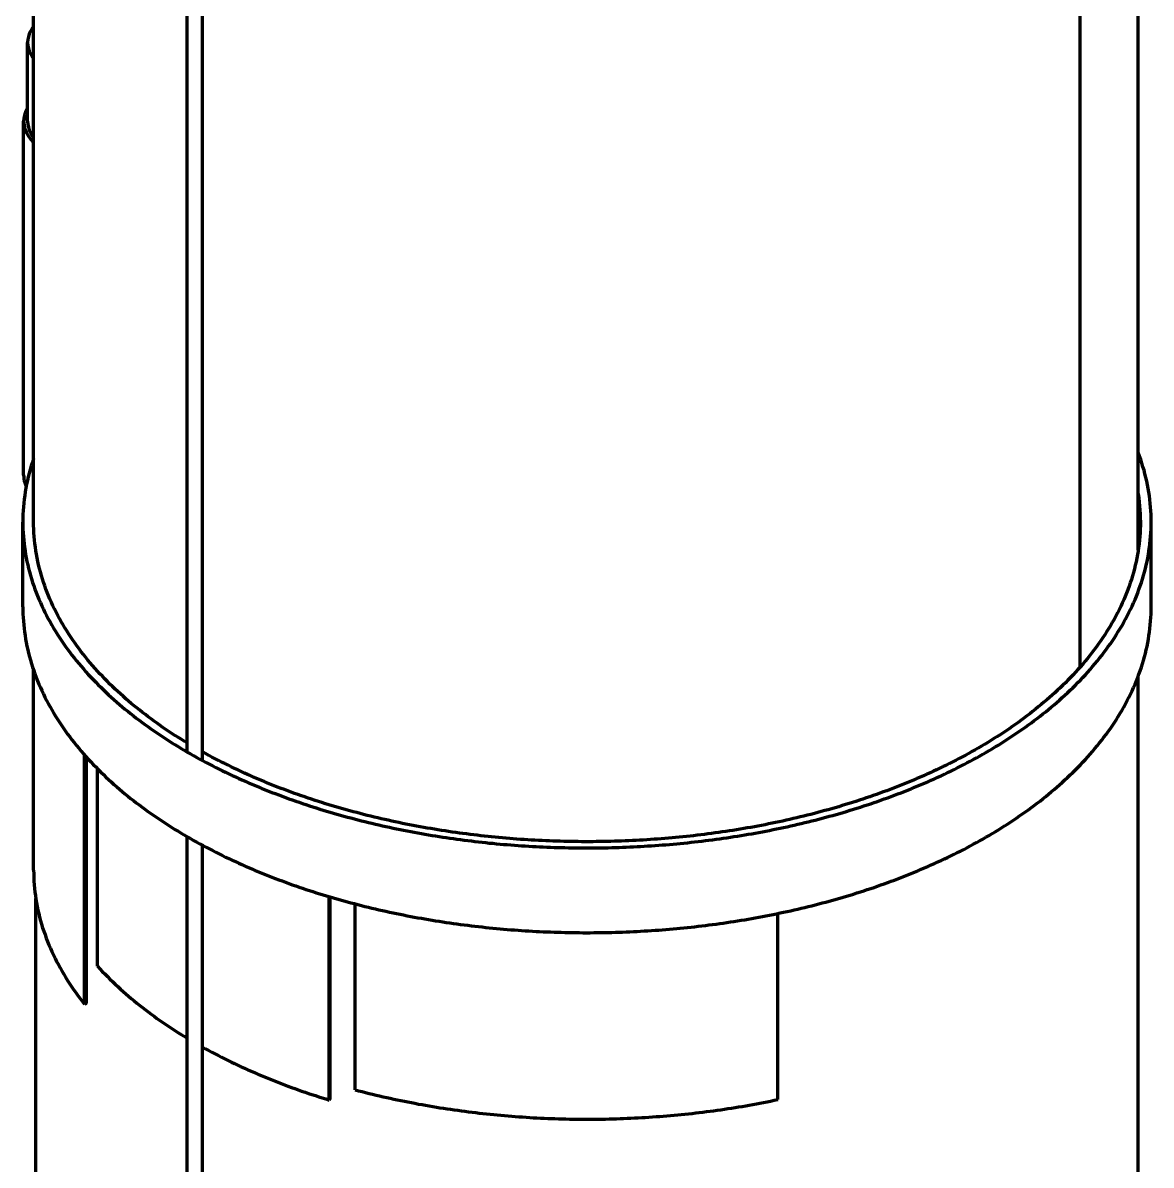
# Model space of a CAD drawing. Header units: millimetres. Extents: x 0 to 2382, y 0 to 420.
# Drawn here: x 317.87 to 349.19, y 54.22 to 85.91 of the extents above; entities that cross this region are included whole.
import ezdxf

# ---------------------------------------------------------------- set-up
doc = ezdxf.new("R2010")
doc.units = ezdxf.units.MM
doc.layers.add('01-VISIBLE', color=7, linetype='CONTINUOUS', lineweight=70)

msp = doc.modelspace()

# ---------------------------------------------------------------- linework, layer by layer
at = {"layer": '01-VISIBLE'}
for p, q in [((348.826, 71.278), (348.826, 103.993)), ((322.427, 65.683), (322.427, 98.266)), ((322.851, 65.446), (322.851, 98.021)), ((318.166, 72.061), (318.166, 95.459)), ((347.211, 68.035), (347.211, 91.433)), ((317.998, 83.178), (317.998, 85.366)), ((317.888, 73.363), (317.888, 83.178)), ((317.866, 69.71), (317.866, 72.061)), ((349.186, 69.71), (349.186, 72.061)), ((318.166, 62.403), (318.166, 67.948)), ((348.826, 52.943), (348.826, 67.782)), ((319.58, 58.686), (319.58, 65.597)), ((319.634, 58.701), (319.634, 65.536)), ((319.935, 59.74), (319.935, 65.217)), ((322.427, 46.943), (322.427, 63.331)), ((322.851, 46.698), (322.851, 63.094)), ((318.226, 52.943), (318.226, 61.62)), ((326.368, 56.026), (326.368, 61.668)), ((326.396, 56.057), (326.396, 61.66)), ((327.088, 56.311), (327.088, 61.467)), ((338.819, 56.038), (338.819, 61.2)), ((319.634, 58.701), (319.58, 58.686)), ((326.396, 56.057), (326.368, 56.026))]:
    msp.add_line(p, q, dxfattribs=at)
for points in [[(318.166, 85.813), (318.118, 85.747), (318.077, 85.677), (318.044, 85.603), (318.019, 85.526), (318.004, 85.447), (317.998, 85.366)], [(317.998, 85.366), (318.004, 85.285), (318.019, 85.205), (318.044, 85.128), (318.077, 85.054), (318.118, 84.984), (318.166, 84.918)], [(317.998, 83.554), (317.966, 83.496), (317.939, 83.436), (317.917, 83.373), (317.901, 83.309), (317.892, 83.244), (317.888, 83.178)], [(317.888, 83.178), (317.898, 83.067), (317.924, 82.96), (317.967, 82.858), (318.023, 82.762), (318.09, 82.674), (318.166, 82.593)], [(317.998, 83.178), (318.004, 83.097), (318.019, 83.017), (318.044, 82.94), (318.077, 82.866), (318.118, 82.796), (318.166, 82.73)], [(349.186, 72.061), (349.184, 72.165), (349.181, 72.269), (349.176, 72.372), (349.169, 72.476), (349.16, 72.579), (349.149, 72.682), (349.135, 72.785), (349.12, 72.888), (349.103, 72.99), (349.083, 73.092), (349.062, 73.194), (349.039, 73.295), (349.014, 73.395), (348.987, 73.496), (348.958, 73.595), (348.928, 73.695), (348.895, 73.793), (348.861, 73.891), (348.826, 73.989)], [(318.166, 73.822), (318.132, 73.722), (318.1, 73.621), (318.071, 73.52), (318.043, 73.418), (318.017, 73.316), (317.993, 73.213), (317.971, 73.11), (317.951, 73.006), (317.933, 72.902), (317.918, 72.798), (317.904, 72.693), (317.892, 72.588), (317.883, 72.483), (317.875, 72.378), (317.87, 72.272), (317.867, 72.167), (317.866, 72.061)], [(317.888, 73.363), (317.89, 73.31), (317.897, 73.258), (317.907, 73.206), (317.921, 73.155), (317.939, 73.105), (317.961, 73.056)], [(348.826, 72.844), (348.841, 72.733), (348.855, 72.621), (348.866, 72.51), (348.874, 72.398), (348.881, 72.286), (348.884, 72.173), (348.886, 72.061)], [(317.866, 72.061), (317.866, 71.961), (317.869, 71.861), (317.874, 71.761), (317.881, 71.661), (317.89, 71.561), (317.9, 71.461), (317.912, 71.362), (317.927, 71.263), (317.943, 71.164), (317.961, 71.065), (317.981, 70.967), (318.002, 70.869), (318.026, 70.772), (318.051, 70.675), (318.078, 70.578), (318.106, 70.482), (318.136, 70.387), (318.168, 70.292), (318.202, 70.197), (318.237, 70.103), (318.274, 70.01), (318.312, 69.918), (318.352, 69.826), (318.393, 69.734), (318.436, 69.644), (318.48, 69.554), (318.525, 69.464), (318.572, 69.376), (318.62, 69.288), (318.67, 69.201), (318.72, 69.115), (318.772, 69.029), (318.826, 68.944), (318.88, 68.86), (318.936, 68.776), (318.992, 68.694), (319.05, 68.612), (319.109, 68.531), (319.168, 68.45), (319.229, 68.371), (319.291, 68.292), (319.354, 68.214), (319.418, 68.137), (319.482, 68.06), (319.548, 67.984), (319.614, 67.909), (319.682, 67.835), (319.75, 67.761), (319.819, 67.689), (319.888, 67.617), (319.959, 67.545), (320.03, 67.475), (320.102, 67.405), (320.174, 67.336), (320.248, 67.268), (320.321, 67.2), (320.396, 67.133), (320.471, 67.067), (320.547, 67.002), (320.624, 66.937), (320.701, 66.873), (320.778, 66.809), (320.856, 66.747), (320.935, 66.685), (321.014, 66.623), (321.094, 66.563), (321.174, 66.503), (321.255, 66.443), (321.336, 66.385), (321.418, 66.327), (321.5, 66.269), (321.583, 66.213), (321.666, 66.157), (321.749, 66.101), (321.833, 66.046), (321.918, 65.992), (322.002, 65.939), (322.087, 65.886), (322.173, 65.833), (322.258, 65.782), (322.345, 65.731), (322.431, 65.68), (322.518, 65.63), (322.605, 65.581), (322.693, 65.532), (322.781, 65.484), (322.869, 65.436), (322.957, 65.389), (323.046, 65.343), (323.135, 65.297), (323.224, 65.251), (323.314, 65.206), (323.404, 65.162), (323.494, 65.118), (323.584, 65.075), (323.675, 65.033), (323.766, 64.99), (323.857, 64.949), (323.948, 64.908), (324.04, 64.867), (324.132, 64.827), (324.224, 64.787), (324.316, 64.748), (324.409, 64.71), (324.501, 64.672), (324.594, 64.634), (324.687, 64.597), (324.781, 64.561), (324.874, 64.525), (324.968, 64.489), (325.062, 64.454), (325.156, 64.419), (325.25, 64.385), (325.344, 64.352), (325.439, 64.319), (325.533, 64.286), (325.628, 64.254), (325.723, 64.222), (325.819, 64.19), (325.914, 64.16), (326.009, 64.129), (326.105, 64.099), (326.201, 64.07), (326.297, 64.041), (326.393, 64.012), (326.489, 63.984), (326.585, 63.956), (326.681, 63.929), (326.778, 63.902), (326.875, 63.876), (326.971, 63.85), (327.068, 63.824), (327.165, 63.799), (327.262, 63.774), (327.36, 63.75), (327.457, 63.726), (327.554, 63.703), (327.652, 63.68), (327.749, 63.657), (327.847, 63.635), (327.945, 63.613), (328.043, 63.592), (328.141, 63.571), (328.239, 63.551), (328.337, 63.53), (328.435, 63.511), (328.534, 63.491), (328.632, 63.473), (328.73, 63.454), (328.829, 63.436), (328.928, 63.418), (329.026, 63.401), (329.125, 63.384), (329.224, 63.368), (329.323, 63.351), (329.422, 63.336), (329.521, 63.32), (329.62, 63.305), (329.719, 63.291), (329.818, 63.277), (329.917, 63.263), (330.017, 63.25), (330.116, 63.237), (330.215, 63.224), (330.315, 63.212), (330.414, 63.2), (330.514, 63.189), (330.613, 63.177), (330.713, 63.167), (330.813, 63.156), (330.912, 63.147), (331.012, 63.137), (331.112, 63.128), (331.212, 63.119), (331.312, 63.111), (331.411, 63.103), (331.511, 63.095), (331.611, 63.088), (331.711, 63.081), (331.811, 63.074), (331.911, 63.068), (332.011, 63.062), (332.111, 63.057), (332.211, 63.052), (332.311, 63.047), (332.412, 63.043), (332.512, 63.039), (332.612, 63.035), (332.712, 63.032), (332.812, 63.029), (332.912, 63.027), (333.012, 63.025), (333.113, 63.023), (333.213, 63.022), (333.313, 63.021), (333.413, 63.02), (333.513, 63.02), (333.614, 63.02), (333.714, 63.02), (333.814, 63.021), (333.914, 63.023), (334.014, 63.024), (334.114, 63.026), (334.215, 63.029), (334.315, 63.031), (334.415, 63.034), (334.515, 63.038), (334.615, 63.042), (334.715, 63.046), (334.815, 63.05), (334.915, 63.055), (335.015, 63.061), (335.116, 63.066), (335.216, 63.073), (335.316, 63.079), (335.415, 63.086), (335.515, 63.093), (335.615, 63.101), (335.715, 63.109), (335.815, 63.117), (335.915, 63.126), (336.015, 63.135), (336.114, 63.144), (336.214, 63.154), (336.314, 63.164), (336.413, 63.175), (336.513, 63.186), (336.613, 63.197), (336.712, 63.209), (336.811, 63.221), (336.911, 63.234), (337.01, 63.246), (337.11, 63.26), (337.209, 63.273), (337.308, 63.287), (337.407, 63.302), (337.506, 63.317), (337.605, 63.332), (337.704, 63.348), (337.803, 63.364), (337.902, 63.38), (338.001, 63.397), (338.099, 63.414), (338.198, 63.432), (338.297, 63.45), (338.395, 63.468), (338.494, 63.487), (338.592, 63.506), (338.69, 63.526), (338.788, 63.546), (338.886, 63.566), (338.984, 63.587), (339.082, 63.608), (339.18, 63.63), (339.278, 63.652), (339.376, 63.674), (339.473, 63.697), (339.571, 63.721), (339.668, 63.744), (339.765, 63.768), (339.862, 63.793), (339.959, 63.818), (340.056, 63.843), (340.153, 63.869), (340.25, 63.896), (340.346, 63.922), (340.443, 63.95), (340.539, 63.977), (340.635, 64.005), (340.731, 64.034), (340.827, 64.063), (340.923, 64.092), (341.019, 64.122), (341.114, 64.152), (341.209, 64.183), (341.305, 64.214), (341.4, 64.246), (341.495, 64.278), (341.589, 64.311), (341.684, 64.344), (341.778, 64.377), (341.873, 64.411), (341.967, 64.446), (342.061, 64.481), (342.154, 64.516), (342.248, 64.552), (342.341, 64.588), (342.434, 64.625), (342.527, 64.663), (342.62, 64.701), (342.712, 64.739), (342.805, 64.778), (342.897, 64.817), (342.989, 64.857), (343.08, 64.898), (343.172, 64.939), (343.263, 64.98), (343.354, 65.022), (343.445, 65.065), (343.535, 65.108), (343.625, 65.151), (343.715, 65.196), (343.805, 65.24), (343.894, 65.286), (343.984, 65.331), (344.072, 65.378), (344.161, 65.425), (344.249, 65.472), (344.337, 65.52), (344.425, 65.569), (344.512, 65.618), (344.599, 65.668)], [(322.427, 65.931), (322.341, 65.983), (322.256, 66.035), (322.171, 66.089), (322.087, 66.142), (322.003, 66.197), (321.92, 66.252), (321.837, 66.308), (321.754, 66.364), (321.672, 66.421), (321.59, 66.479), (321.509, 66.538), (321.428, 66.597), (321.348, 66.656), (321.268, 66.717), (321.189, 66.778), (321.11, 66.84), (321.032, 66.902), (320.954, 66.966), (320.877, 67.03), (320.801, 67.094), (320.725, 67.159), (320.65, 67.226), (320.575, 67.292), (320.501, 67.36), (320.428, 67.428), (320.356, 67.497), (320.284, 67.567), (320.213, 67.637), (320.143, 67.709), (320.073, 67.781), (320.004, 67.853), (319.937, 67.927), (319.87, 68.001), (319.803, 68.076), (319.738, 68.152), (319.674, 68.229), (319.61, 68.306), (319.548, 68.384), (319.486, 68.463), (319.426, 68.543), (319.366, 68.624), (319.308, 68.705), (319.251, 68.787), (319.194, 68.87), (319.139, 68.953), (319.086, 69.038), (319.033, 69.123), (318.982, 69.209), (318.932, 69.295), (318.883, 69.383), (318.835, 69.471), (318.789, 69.56), (318.744, 69.649), (318.701, 69.74), (318.659, 69.83), (318.619, 69.922), (318.58, 70.014), (318.543, 70.107), (318.507, 70.201), (318.473, 70.295), (318.441, 70.39), (318.41, 70.485), (318.381, 70.581), (318.354, 70.677), (318.328, 70.774), (318.304, 70.871), (318.283, 70.968), (318.262, 71.067), (318.244, 71.165), (318.228, 71.264), (318.213, 71.363), (318.201, 71.462), (318.19, 71.561), (318.181, 71.661), (318.174, 71.761), (318.169, 71.861), (318.166, 71.961), (318.166, 72.061)], [(348.886, 72.061), (348.885, 71.96), (348.882, 71.859), (348.877, 71.758), (348.87, 71.657), (348.861, 71.557), (348.85, 71.456), (348.837, 71.356), (348.822, 71.256), (348.805, 71.157), (348.787, 71.057), (348.766, 70.958), (348.744, 70.86), (348.72, 70.762), (348.694, 70.664), (348.666, 70.567), (348.636, 70.47), (348.605, 70.374), (348.572, 70.279), (348.537, 70.184), (348.501, 70.09), (348.463, 69.996), (348.424, 69.903), (348.383, 69.811), (348.34, 69.719), (348.296, 69.628), (348.251, 69.538), (348.204, 69.448), (348.156, 69.36), (348.106, 69.272), (348.055, 69.184), (348.003, 69.098), (347.949, 69.012), (347.895, 68.927), (347.839, 68.843), (347.782, 68.76), (347.723, 68.677), (347.664, 68.595), (347.604, 68.514), (347.542, 68.434), (347.48, 68.355), (347.416, 68.276), (347.352, 68.198), (347.287, 68.121), (347.22, 68.045), (347.153, 67.97), (347.085, 67.895), (347.016, 67.821), (346.946, 67.748), (346.876, 67.676), (346.805, 67.604), (346.733, 67.533), (346.66, 67.463), (346.586, 67.394), (346.512, 67.325), (346.437, 67.258), (346.361, 67.19), (346.285, 67.124), (346.208, 67.059), (346.131, 66.994), (346.053, 66.93), (345.974, 66.866), (345.895, 66.804), (345.815, 66.742), (345.735, 66.68), (345.654, 66.62), (345.573, 66.56), (345.491, 66.5), (345.409, 66.442), (345.326, 66.384), (345.242, 66.327), (345.159, 66.27), (345.075, 66.214), (344.99, 66.159), (344.905, 66.105), (344.82, 66.051), (344.734, 65.997), (344.648, 65.945), (344.561, 65.893), (344.474, 65.841), (344.387, 65.79)], [(344.599, 65.668), (344.686, 65.718), (344.772, 65.77), (344.858, 65.821), (344.944, 65.874), (345.029, 65.927), (345.115, 65.98), (345.199, 66.034), (345.283, 66.089), (345.367, 66.145), (345.451, 66.201), (345.533, 66.257), (345.616, 66.315), (345.698, 66.373), (345.78, 66.432), (345.861, 66.491), (345.941, 66.551), (346.021, 66.612), (346.101, 66.673), (346.18, 66.735), (346.259, 66.798), (346.336, 66.861), (346.414, 66.925), (346.491, 66.99), (346.567, 67.056), (346.642, 67.122), (346.717, 67.189), (346.792, 67.257), (346.865, 67.325), (346.938, 67.394), (347.01, 67.464), (347.082, 67.535), (347.152, 67.606), (347.222, 67.678), (347.292, 67.751), (347.36, 67.825), (347.428, 67.899), (347.494, 67.974), (347.56, 68.05), (347.625, 68.127), (347.689, 68.204), (347.752, 68.282), (347.814, 68.361), (347.876, 68.441), (347.936, 68.522), (347.995, 68.603), (348.053, 68.685), (348.11, 68.768), (348.166, 68.851), (348.22, 68.936), (348.274, 69.021), (348.326, 69.107), (348.377, 69.193), (348.427, 69.281), (348.475, 69.369), (348.522, 69.457), (348.568, 69.547), (348.612, 69.637), (348.655, 69.728), (348.697, 69.819), (348.737, 69.912), (348.775, 70.004), (348.812, 70.098), (348.847, 70.192), (348.881, 70.287), (348.913, 70.382), (348.943, 70.478), (348.972, 70.574), (348.999, 70.671), (349.025, 70.768), (349.048, 70.866), (349.07, 70.964), (349.09, 71.062), (349.108, 71.161), (349.124, 71.26), (349.138, 71.36), (349.151, 71.459), (349.161, 71.559), (349.17, 71.659), (349.177, 71.76), (349.182, 71.86), (349.185, 71.961), (349.186, 72.061)], [(317.866, 69.71), (317.866, 69.609), (317.869, 69.509), (317.874, 69.409), (317.881, 69.309), (317.89, 69.209), (317.9, 69.11), (317.912, 69.01), (317.927, 68.911), (317.943, 68.812), (317.961, 68.714), (317.981, 68.615), (318.002, 68.518), (318.026, 68.42), (318.051, 68.323), (318.078, 68.227), (318.106, 68.131), (318.136, 68.035), (318.168, 67.94), (318.202, 67.846), (318.237, 67.752), (318.274, 67.659), (318.312, 67.566), (318.352, 67.474), (318.393, 67.383), (318.436, 67.292), (318.48, 67.202), (318.525, 67.113), (318.572, 67.024), (318.62, 66.937), (318.67, 66.849), (318.72, 66.763), (318.772, 66.677), (318.826, 66.592), (318.88, 66.508), (318.936, 66.425), (318.992, 66.342), (319.05, 66.26), (319.109, 66.179), (319.168, 66.099), (319.229, 66.019), (319.291, 65.94), (319.354, 65.862), (319.418, 65.785), (319.482, 65.708), (319.548, 65.633), (319.614, 65.558), (319.682, 65.483), (319.75, 65.41), (319.819, 65.337), (319.888, 65.265), (319.959, 65.194), (320.03, 65.123), (320.102, 65.054), (320.174, 64.984), (320.248, 64.916), (320.321, 64.849), (320.396, 64.782), (320.471, 64.715), (320.547, 64.65), (320.624, 64.585), (320.701, 64.521), (320.778, 64.458), (320.856, 64.395), (320.935, 64.333), (321.014, 64.272), (321.094, 64.211), (321.174, 64.151), (321.255, 64.092), (321.336, 64.033), (321.418, 63.975), (321.5, 63.918), (321.583, 63.861), (321.666, 63.805), (321.749, 63.75), (321.833, 63.695), (321.918, 63.641), (322.002, 63.587), (322.087, 63.534), (322.173, 63.482), (322.258, 63.43), (322.345, 63.379), (322.431, 63.329), (322.518, 63.279), (322.605, 63.229), (322.693, 63.18), (322.781, 63.132), (322.869, 63.085), (322.957, 63.038), (323.046, 62.991), (323.135, 62.945), (323.224, 62.9), (323.314, 62.855), (323.404, 62.811), (323.494, 62.767), (323.584, 62.724), (323.675, 62.681), (323.766, 62.639), (323.857, 62.597), (323.948, 62.556), (324.04, 62.516), (324.132, 62.476), (324.224, 62.436), (324.316, 62.397), (324.409, 62.358), (324.501, 62.32), (324.594, 62.283), (324.687, 62.246), (324.781, 62.209), (324.874, 62.173), (324.968, 62.138), (325.062, 62.103), (325.156, 62.068), (325.25, 62.034), (325.344, 62), (325.439, 61.967), (325.533, 61.934), (325.628, 61.902), (325.723, 61.87), (325.819, 61.839), (325.914, 61.808), (326.009, 61.778), (326.105, 61.748), (326.201, 61.718), (326.297, 61.689), (326.393, 61.661), (326.489, 61.632), (326.585, 61.605), (326.681, 61.577), (326.778, 61.551), (326.875, 61.524), (326.971, 61.498), (327.068, 61.473), (327.165, 61.448), (327.262, 61.423), (327.36, 61.399), (327.457, 61.375), (327.554, 61.351), (327.652, 61.328), (327.749, 61.306), (327.847, 61.284), (327.945, 61.262), (328.043, 61.24), (328.141, 61.22), (328.239, 61.199), (328.337, 61.179), (328.435, 61.159), (328.534, 61.14), (328.632, 61.121), (328.73, 61.103), (328.829, 61.084), (328.928, 61.067), (329.026, 61.049), (329.125, 61.033), (329.224, 61.016), (329.323, 61), (329.422, 60.984), (329.521, 60.969), (329.62, 60.954), (329.719, 60.939), (329.818, 60.925), (329.917, 60.911), (330.017, 60.898), (330.116, 60.885), (330.215, 60.873), (330.315, 60.86), (330.414, 60.848), (330.514, 60.837), (330.613, 60.826), (330.713, 60.815), (330.813, 60.805), (330.912, 60.795), (331.012, 60.785), (331.112, 60.776), (331.212, 60.767), (331.312, 60.759), (331.411, 60.751), (331.511, 60.743), (331.611, 60.736), (331.711, 60.729), (331.811, 60.723), (331.911, 60.716), (332.011, 60.711), (332.111, 60.705), (332.211, 60.7), (332.311, 60.695), (332.412, 60.691), (332.512, 60.687), (332.612, 60.684), (332.712, 60.68), (332.812, 60.678), (332.912, 60.675), (333.012, 60.673), (333.113, 60.671), (333.213, 60.67), (333.313, 60.669), (333.413, 60.668), (333.513, 60.668), (333.614, 60.668), (333.714, 60.669), (333.814, 60.67), (333.914, 60.671), (334.014, 60.673), (334.114, 60.675), (334.215, 60.677), (334.315, 60.68), (334.415, 60.683), (334.515, 60.686), (334.615, 60.69), (334.715, 60.694), (334.815, 60.699), (334.915, 60.704), (335.015, 60.709), (335.116, 60.715), (335.216, 60.721), (335.316, 60.727), (335.415, 60.734), (335.515, 60.742), (335.615, 60.749), (335.715, 60.757), (335.815, 60.765), (335.915, 60.774), (336.015, 60.783), (336.114, 60.793), (336.214, 60.802), (336.314, 60.813), (336.413, 60.823), (336.513, 60.834), (336.613, 60.846), (336.712, 60.857), (336.811, 60.87), (336.911, 60.882), (337.01, 60.895), (337.11, 60.908), (337.209, 60.922), (337.308, 60.936), (337.407, 60.95), (337.506, 60.965), (337.605, 60.98), (337.704, 60.996), (337.803, 61.012), (337.902, 61.028), (338.001, 61.045), (338.099, 61.062), (338.198, 61.08), (338.297, 61.098), (338.395, 61.116), (338.494, 61.135), (338.592, 61.154), (338.69, 61.174), (338.788, 61.194), (338.886, 61.215), (338.984, 61.235), (339.082, 61.257), (339.18, 61.278), (339.278, 61.3), (339.376, 61.323), (339.473, 61.346), (339.571, 61.369), (339.668, 61.393), (339.765, 61.417), (339.862, 61.441), (339.959, 61.467), (340.056, 61.492), (340.153, 61.518), (340.25, 61.544), (340.346, 61.571), (340.443, 61.598), (340.539, 61.626), (340.635, 61.654), (340.731, 61.682), (340.827, 61.711), (340.923, 61.741), (341.019, 61.77), (341.114, 61.801), (341.209, 61.831), (341.305, 61.863), (341.4, 61.894), (341.495, 61.926), (341.589, 61.959), (341.684, 61.992), (341.778, 62.026), (341.873, 62.06), (341.967, 62.094), (342.061, 62.129), (342.154, 62.165), (342.248, 62.2), (342.341, 62.237), (342.434, 62.274), (342.527, 62.311), (342.62, 62.349), (342.712, 62.388), (342.805, 62.426), (342.897, 62.466), (342.989, 62.506), (343.08, 62.546), (343.172, 62.587), (343.263, 62.629), (343.354, 62.671), (343.445, 62.713), (343.535, 62.756), (343.625, 62.8), (343.715, 62.844), (343.805, 62.889), (343.894, 62.934), (343.984, 62.98), (344.072, 63.026), (344.161, 63.073), (344.249, 63.121), (344.337, 63.169), (344.425, 63.217), (344.512, 63.267), (344.599, 63.316)], [(344.599, 63.316), (344.686, 63.367), (344.772, 63.418), (344.858, 63.47), (344.944, 63.522), (345.029, 63.575), (345.115, 63.629), (345.199, 63.683), (345.283, 63.738), (345.367, 63.793), (345.451, 63.849), (345.533, 63.906), (345.616, 63.963), (345.698, 64.021), (345.78, 64.08), (345.861, 64.139), (345.941, 64.199), (346.021, 64.26), (346.101, 64.321), (346.18, 64.384), (346.259, 64.446), (346.336, 64.51), (346.414, 64.574), (346.491, 64.639), (346.567, 64.704), (346.642, 64.77), (346.717, 64.837), (346.792, 64.905), (346.865, 64.973), (346.938, 65.043), (347.01, 65.113), (347.082, 65.183), (347.152, 65.255), (347.222, 65.327), (347.292, 65.4), (347.36, 65.473), (347.428, 65.548), (347.494, 65.623), (347.56, 65.699), (347.625, 65.775), (347.689, 65.853), (347.752, 65.931), (347.814, 66.01), (347.876, 66.09), (347.936, 66.17), (347.995, 66.251), (348.053, 66.333), (348.11, 66.416), (348.166, 66.5), (348.22, 66.584), (348.274, 66.669), (348.326, 66.755), (348.377, 66.842), (348.427, 66.929), (348.475, 67.017), (348.522, 67.106), (348.568, 67.195), (348.612, 67.285), (348.655, 67.376), (348.697, 67.468), (348.737, 67.56), (348.775, 67.653), (348.812, 67.746), (348.847, 67.84), (348.881, 67.935), (348.913, 68.03), (348.943, 68.126), (348.972, 68.222), (348.999, 68.319), (349.025, 68.416), (349.048, 68.514), (349.07, 68.612), (349.09, 68.711), (349.108, 68.81), (349.124, 68.909), (349.138, 69.008), (349.151, 69.108), (349.161, 69.208), (349.17, 69.308), (349.177, 69.408), (349.182, 69.509), (349.185, 69.609), (349.186, 69.71)], [(344.387, 65.79), (344.3, 65.741), (344.212, 65.691), (344.125, 65.643), (344.037, 65.595), (343.948, 65.547), (343.86, 65.5), (343.771, 65.454), (343.681, 65.408), (343.592, 65.363), (343.502, 65.318), (343.412, 65.274), (343.322, 65.231), (343.231, 65.188), (343.14, 65.145), (343.049, 65.103), (342.958, 65.062), (342.866, 65.021), (342.774, 64.981), (342.682, 64.941), (342.59, 64.902), (342.497, 64.863), (342.405, 64.825), (342.312, 64.787), (342.219, 64.75), (342.125, 64.713), (342.032, 64.677), (341.938, 64.641), (341.844, 64.606), (341.75, 64.571), (341.656, 64.537), (341.561, 64.503), (341.467, 64.47), (341.372, 64.437), (341.277, 64.405), (341.182, 64.373), (341.087, 64.342), (340.991, 64.311), (340.896, 64.281), (340.8, 64.251), (340.704, 64.221), (340.608, 64.192), (340.512, 64.163), (340.416, 64.135), (340.319, 64.108), (340.223, 64.08), (340.126, 64.054), (340.029, 64.027), (339.933, 64.001), (339.836, 63.976), (339.738, 63.951), (339.641, 63.926), (339.544, 63.902), (339.446, 63.878), (339.349, 63.855), (339.251, 63.832), (339.153, 63.81), (339.056, 63.788), (338.958, 63.766), (338.86, 63.745), (338.762, 63.724), (338.663, 63.704), (338.565, 63.684), (338.467, 63.664), (338.368, 63.645), (338.27, 63.627), (338.171, 63.608), (338.072, 63.59), (337.974, 63.573), (337.875, 63.556), (337.776, 63.539), (337.677, 63.523), (337.578, 63.507), (337.479, 63.492), (337.38, 63.477), (337.28, 63.462), (337.181, 63.448), (337.082, 63.434), (336.983, 63.42), (336.883, 63.407), (336.784, 63.395), (336.684, 63.382), (336.584, 63.371), (336.485, 63.359), (336.385, 63.348), (336.285, 63.337), (336.186, 63.327), (336.086, 63.317), (335.986, 63.307), (335.886, 63.298), (335.786, 63.29), (335.686, 63.281), (335.586, 63.273), (335.486, 63.266), (335.386, 63.258), (335.286, 63.251), (335.186, 63.245), (335.086, 63.239), (334.986, 63.233), (334.886, 63.228), (334.786, 63.223), (334.686, 63.218), (334.585, 63.214), (334.485, 63.21), (334.385, 63.207), (334.285, 63.204), (334.184, 63.201), (334.084, 63.199), (333.984, 63.197), (333.884, 63.195), (333.783, 63.194), (333.683, 63.193), (333.583, 63.193), (333.482, 63.193), (333.382, 63.193), (333.282, 63.194), (333.182, 63.195), (333.081, 63.197), (332.981, 63.199), (332.881, 63.201), (332.78, 63.203), (332.68, 63.206), (332.58, 63.21), (332.48, 63.214), (332.38, 63.218), (332.279, 63.222), (332.179, 63.227), (332.079, 63.232), (331.979, 63.238), (331.879, 63.244), (331.779, 63.25), (331.679, 63.257), (331.579, 63.264), (331.479, 63.272), (331.379, 63.28), (331.279, 63.288), (331.179, 63.297), (331.079, 63.306), (330.979, 63.316), (330.879, 63.326), (330.78, 63.336), (330.68, 63.346), (330.58, 63.358), (330.481, 63.369), (330.381, 63.381), (330.281, 63.393), (330.182, 63.406), (330.082, 63.419), (329.983, 63.432), (329.884, 63.446), (329.784, 63.46), (329.685, 63.475), (329.586, 63.49), (329.487, 63.505), (329.388, 63.521), (329.289, 63.537), (329.19, 63.554), (329.091, 63.571), (328.992, 63.588), (328.894, 63.606), (328.795, 63.624), (328.697, 63.643), (328.598, 63.662), (328.5, 63.681), (328.401, 63.701), (328.303, 63.721), (328.205, 63.742), (328.107, 63.763), (328.009, 63.785), (327.911, 63.807), (327.814, 63.829), (327.716, 63.852), (327.618, 63.875), (327.521, 63.899), (327.423, 63.923), (327.326, 63.947), (327.229, 63.972), (327.132, 63.998), (327.035, 64.024), (326.938, 64.05), (326.842, 64.077), (326.745, 64.104), (326.649, 64.131), (326.553, 64.159), (326.456, 64.188), (326.36, 64.217), (326.265, 64.246), (326.169, 64.276), (326.073, 64.307), (325.978, 64.337), (325.882, 64.369), (325.787, 64.401), (325.692, 64.433), (325.598, 64.465), (325.503, 64.499), (325.408, 64.532), (325.314, 64.567), (325.22, 64.601), (325.126, 64.636), (325.032, 64.672), (324.939, 64.708), (324.845, 64.745), (324.752, 64.782), (324.659, 64.819), (324.567, 64.858), (324.474, 64.896), (324.382, 64.935), (324.29, 64.975), (324.198, 65.015), (324.106, 65.056), (324.015, 65.097), (323.924, 65.139), (323.833, 65.182), (323.742, 65.225), (323.652, 65.268), (323.562, 65.312), (323.472, 65.357), (323.382, 65.402), (323.293, 65.447), (323.204, 65.494), (323.115, 65.54), (323.027, 65.588), (322.939, 65.636), (322.851, 65.684)], [(318.166, 62.403), (318.167, 62.302), (318.17, 62.2), (318.175, 62.099), (318.182, 61.998), (318.191, 61.897), (318.202, 61.796), (318.214, 61.696), (318.229, 61.595), (318.246, 61.495), (318.265, 61.396), (318.286, 61.297), (318.308, 61.198), (318.332, 61.099), (318.359, 61.001), (318.387, 60.904), (318.416, 60.807), (318.448, 60.711), (318.481, 60.615), (318.516, 60.52), (318.552, 60.425), (318.59, 60.331), (318.63, 60.238), (318.671, 60.146), (318.714, 60.054), (318.759, 59.962), (318.804, 59.872), (318.851, 59.782), (318.9, 59.693), (318.95, 59.605), (319.001, 59.518), (319.054, 59.431), (319.108, 59.345), (319.163, 59.26), (319.219, 59.176), (319.276, 59.092), (319.335, 59.009), (319.394, 58.927), (319.455, 58.846), (319.517, 58.766), (319.58, 58.686)], [(319.935, 59.74), (320.003, 59.667), (320.072, 59.594), (320.141, 59.522), (320.212, 59.45), (320.283, 59.38), (320.354, 59.31), (320.427, 59.241), (320.5, 59.173), (320.574, 59.105), (320.649, 59.038), (320.724, 58.972), (320.8, 58.907), (320.876, 58.842), (320.953, 58.778), (321.031, 58.715), (321.109, 58.652), (321.188, 58.59), (321.267, 58.529), (321.347, 58.469), (321.427, 58.409), (321.508, 58.35), (321.589, 58.291), (321.671, 58.233), (321.753, 58.176), (321.836, 58.12), (321.919, 58.064), (322.003, 58.009), (322.087, 57.954), (322.171, 57.9), (322.256, 57.847), (322.341, 57.794), (322.427, 57.742)], [(322.851, 57.496), (322.939, 57.447), (323.027, 57.399), (323.116, 57.352), (323.205, 57.305), (323.294, 57.258), (323.383, 57.213), (323.473, 57.167), (323.563, 57.123), (323.653, 57.079), (323.744, 57.035), (323.835, 56.992), (323.926, 56.95), (324.017, 56.908), (324.109, 56.866), (324.201, 56.826), (324.293, 56.785), (324.385, 56.746), (324.478, 56.706), (324.57, 56.668), (324.663, 56.629), (324.756, 56.592), (324.85, 56.555), (324.943, 56.518), (325.037, 56.482), (325.131, 56.446), (325.225, 56.411), (325.32, 56.376), (325.414, 56.342), (325.509, 56.308), (325.604, 56.275), (325.699, 56.242), (325.794, 56.21), (325.889, 56.178), (325.985, 56.147), (326.08, 56.116), (326.176, 56.086), (326.272, 56.056), (326.368, 56.026)], [(327.088, 56.311), (327.185, 56.285), (327.282, 56.26), (327.379, 56.235), (327.477, 56.211), (327.574, 56.187), (327.672, 56.164), (327.769, 56.141), (327.867, 56.118), (327.965, 56.096), (328.063, 56.074), (328.161, 56.053), (328.259, 56.032), (328.357, 56.011), (328.456, 55.991), (328.554, 55.972), (328.652, 55.953), (328.751, 55.934), (328.85, 55.915), (328.948, 55.897), (329.047, 55.88), (329.146, 55.863), (329.245, 55.846), (329.344, 55.829), (329.443, 55.813), (329.542, 55.798), (329.641, 55.783), (329.74, 55.768), (329.84, 55.754), (329.939, 55.74), (330.038, 55.726), (330.138, 55.713), (330.237, 55.7), (330.337, 55.688), (330.437, 55.676), (330.536, 55.664), (330.636, 55.653), (330.736, 55.642), (330.835, 55.631), (330.935, 55.621), (331.035, 55.612), (331.135, 55.602), (331.235, 55.594), (331.335, 55.585), (331.435, 55.577), (331.535, 55.569), (331.635, 55.562), (331.735, 55.555), (331.835, 55.548), (331.935, 55.542), (332.035, 55.536), (332.136, 55.531), (332.236, 55.526), (332.336, 55.521), (332.436, 55.517), (332.536, 55.513), (332.637, 55.509), (332.737, 55.506), (332.837, 55.503), (332.938, 55.501), (333.038, 55.499), (333.138, 55.497), (333.238, 55.496), (333.339, 55.495), (333.439, 55.495), (333.539, 55.494), (333.64, 55.495), (333.74, 55.495), (333.84, 55.496), (333.941, 55.498), (334.041, 55.499), (334.141, 55.502), (334.242, 55.504), (334.342, 55.507), (334.442, 55.51), (334.542, 55.514), (334.643, 55.518), (334.743, 55.522), (334.843, 55.527), (334.943, 55.532), (335.043, 55.538), (335.144, 55.544), (335.244, 55.55), (335.344, 55.557), (335.444, 55.564), (335.544, 55.571), (335.644, 55.579), (335.744, 55.587), (335.844, 55.596), (335.944, 55.605), (336.044, 55.614), (336.144, 55.624), (336.243, 55.634), (336.343, 55.645), (336.443, 55.656), (336.543, 55.667), (336.642, 55.679), (336.742, 55.691), (336.841, 55.703), (336.941, 55.716), (337.04, 55.73), (337.14, 55.743), (337.239, 55.757), (337.338, 55.772), (337.437, 55.787), (337.537, 55.802), (337.636, 55.818), (337.735, 55.834), (337.834, 55.85), (337.933, 55.867), (338.031, 55.885), (338.13, 55.902), (338.229, 55.92), (338.327, 55.939), (338.426, 55.958), (338.524, 55.977), (338.623, 55.997), (338.721, 56.017), (338.819, 56.038)]]:
    msp.add_lwpolyline(points, dxfattribs=at)

doc.saveas('drawing.dxf')
